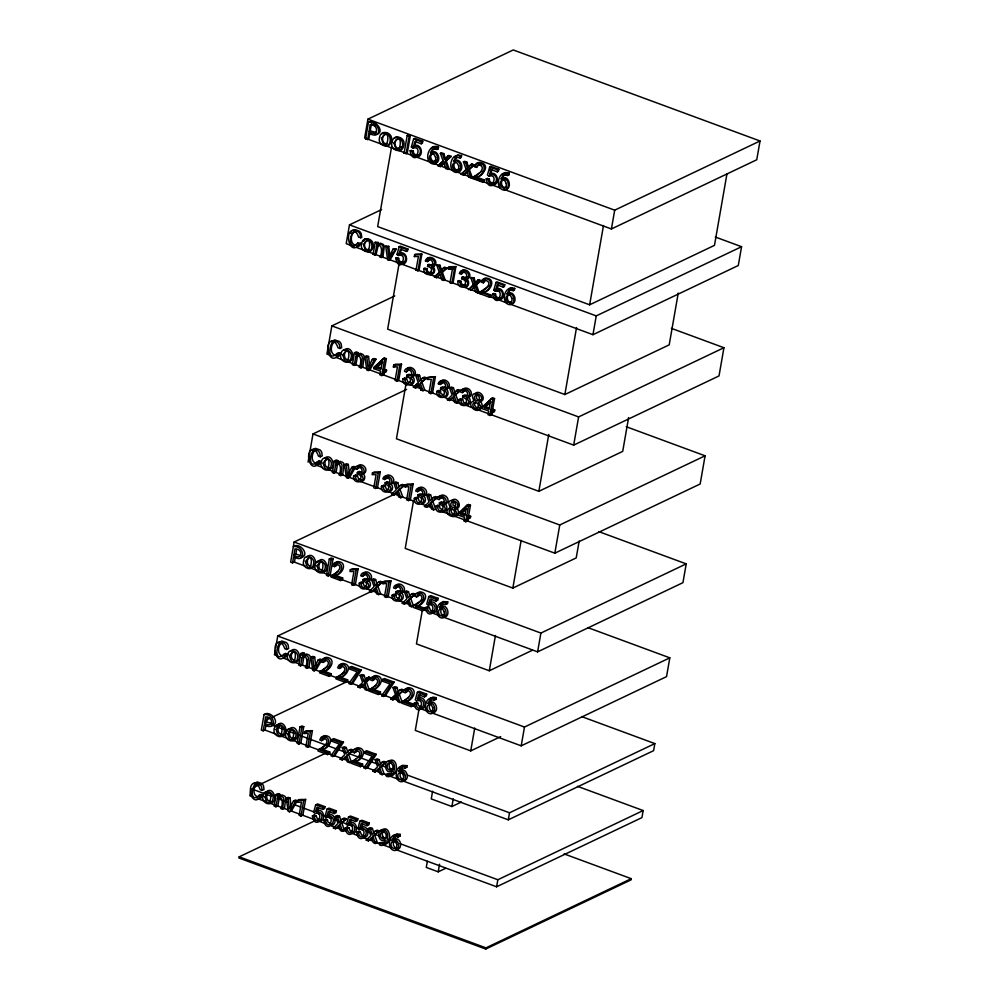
<?xml version="1.0" encoding="UTF-8"?>
<svg xmlns="http://www.w3.org/2000/svg" width="999" height="999" viewBox="0 0 999 999"><rect width="100%" height="100%" fill="white"/><g stroke="black" fill="none" stroke-linecap="round" stroke-linejoin="round"><path stroke-width="1.5" d="M361.376 479.645L358.579 478.858L357.405 475.749L355.482 476.66C356.68 486.063 366.034 475.362 357.105 474.026L357.38 472.415L359.303 471.503L361.875 472.24M367.033 586.763L364.235 585.976L363.062 582.854L361.139 583.766C362.337 593.181 371.69 582.479 362.762 581.143L363.037 579.52L364.96 578.608L368.506 579.133M389.185 489.91L386.388 489.123L385.214 486.001L383.291 486.913C384.49 496.328 393.843 485.626 384.915 484.29L385.189 482.679L387.113 481.755L389.685 482.505M399.375 598.938L396.303 597.215L395.904 594.979L393.981 595.891C395.179 605.294 404.533 594.592 395.604 593.256L395.879 591.645L397.802 590.734L401.348 591.246M411.188 382.567L407.829 381.943L406.618 378.733L404.895 379.558C406.118 389.26 415.771 378.221 406.556 376.848L406.855 375.174L408.579 374.35L412.237 374.887M422.04 502.022L419.23 501.236L418.057 498.126L416.133 499.038C417.332 508.441 426.685 497.739 417.757 496.403L418.044 494.792L419.955 493.881L423.514 494.405M431.968 272.228C429.832 273.951 426.348 271.241 426.985 268.694L425.874 269.218C427.11 278.971 436.8 267.882 427.547 266.496L427.847 264.822L428.958 264.298L431.618 265.06L433.354 264.173M442.982 510.002L439.91 508.279L439.51 506.031L437.587 506.955C438.786 516.358 448.139 505.656 439.21 504.32L439.485 502.709L441.408 501.785L443.981 502.534M444.068 395.317L440.909 393.544L440.497 391.221L438.761 392.045C439.997 401.748 449.637 390.721 440.434 389.335L440.721 387.674L442.457 386.85L446.116 387.387M465.984 284.777C463.848 286.501 460.364 283.791 461.001 281.243L459.89 281.768C461.126 291.521 470.816 280.432 461.563 279.046L461.863 277.372L462.974 276.848L465.634 277.61L467.382 276.723M467.182 403.221L463.823 402.609L462.624 399.388L460.889 400.212C462.112 409.915 471.765 398.876 462.562 397.502L462.849 395.841L464.585 395.005L468.244 395.554M262.088 790.409L261.638 786.962A5.37 4.471 64.5 0 0 259.715 784.34C244.206 775.461 250.437 811.238 261.114 796.041L263.024 795.129L261.114 794.417L259.203 795.341C246.703 807.005 253.758 771.041 260.177 789.709L262.088 790.409L264.011 789.497L263.561 786.051A5.37 4.471 64.5 0 0 261.638 783.428L257.168 781.942L253.946 783.853M286.688 649.45L286.238 646.003A5.37 4.471 64.5 0 0 284.315 643.381C268.806 634.502 275.037 670.279 285.714 655.082L287.637 654.17L285.714 653.458L283.803 654.37C271.303 666.046 278.371 630.082 284.777 648.738L286.688 649.45L288.611 648.538L288.162 645.092A5.37 4.471 64.5 0 0 286.238 642.469L281.768 640.971L278.546 642.894M320.317 456.805L319.855 453.359A5.37 4.471 64.5 0 0 317.932 450.736C302.422 441.845 308.654 477.634 319.33 462.437L321.253 461.513L319.343 460.814L317.42 461.725C304.92 473.389 311.988 437.437 318.406 456.093L320.317 456.805L322.24 455.881L321.778 452.447A5.37 4.471 64.5 0 0 319.855 449.812L315.397 448.326L312.163 450.249M339.935 348.489L339.473 344.942A5.532 4.608 64.5 0 0 337.487 342.232C321.491 333.079 327.922 369.98 338.923 354.308L340.659 353.471L338.686 352.747L336.95 353.571C324.063 365.609 331.356 328.521 337.974 347.764L339.935 348.489L341.67 347.664L341.208 344.118A5.532 4.608 64.5 0 0 339.223 341.408L334.615 339.872L331.281 341.845M360.651 238.024L360.177 234.465A5.557 4.633 64.5 0 0 358.179 231.743C342.12 222.54 348.576 259.603 359.628 243.868L360.739 243.331L357.642 243.132C344.705 255.22 352.023 217.969 358.666 237.3L361.763 237.5L361.288 233.928A5.557 4.633 64.5 0 0 359.29 231.206L355.482 229.67L352.485 230.482M312.425 815.871C314.772 832.092 330.457 812.499 315.734 811.338L316.92 807.254L322.752 809.402L324.675 808.491L324.987 806.655L317.595 803.933L315.684 804.844L313.586 812.349L314.985 813.298C324.563 810.876 317.27 828.221 314.161 816.508L312.425 815.871L314.348 814.959L316.084 815.596L317.345 818.755L320.067 819.38M314.323 815.971L314.348 814.959M323.813 820.079C326.161 836.288 341.845 816.695 327.135 815.546L328.309 811.45L334.141 813.611L336.064 812.686L336.388 810.863L328.996 808.129L327.073 809.053L324.987 816.558L326.373 817.494C335.951 815.072 328.659 832.429 325.549 820.716L323.813 820.079L325.736 819.168L327.472 819.804L328.009 822.14L330.944 823.7M325.724 820.179L325.736 819.168M345.267 827.996C347.615 844.205 363.299 824.612 348.576 823.463L349.762 819.367L355.594 821.515L357.517 820.604L357.842 818.78L350.449 816.046L348.526 816.957L346.428 824.462L347.827 825.411C357.405 822.989 350.112 840.346 347.003 828.633L345.267 827.996L347.19 827.072L348.926 827.721L350.187 830.868L352.922 831.493M347.177 828.084L347.19 827.072M356.668 832.192C359.003 848.413 374.687 828.82 359.977 827.659L361.151 823.576L366.995 825.723L368.906 824.812L369.23 822.976L361.838 820.254L359.915 821.166L357.829 828.671L359.228 829.62C368.793 827.197 361.513 844.542 358.404 832.829L356.668 832.192L358.591 831.28L360.314 831.917L361.588 835.077L364.31 835.701M395.766 258.129C398.201 274.925 414.448 254.633 399.2 253.434L400.424 249.201L406.468 251.423L407.58 250.899L407.917 249.001L400.249 246.179L399.138 246.703L396.978 254.483L398.426 255.457C408.341 252.947 400.786 270.916 397.565 258.791L395.766 258.129L398.676 258.266L399.225 260.689L401.061 262.113L403.309 261.9M396.865 258.641L396.89 257.605M410.139 150.749C412.662 168.194 429.533 147.115 413.698 145.879L414.972 141.483L421.241 143.794L422.402 143.244L422.752 141.271L414.797 138.337L413.636 138.898L411.388 146.965L412.887 147.977C423.189 145.379 415.347 164.036 412 151.448L410.139 150.749L413.161 150.886L413.736 153.409L415.634 154.895L417.969 154.67M411.276 151.299L411.301 150.2M414.11 703.346C416.458 719.567 432.142 699.974 417.42 698.813L418.606 694.73L424.438 696.877L426.361 695.966L426.673 694.13L419.28 691.408L417.37 692.319L415.272 699.824L416.67 700.774C426.248 698.351 418.956 715.696 415.846 703.995L414.11 703.346L416.034 702.434L417.769 703.071L418.294 705.419L421.241 706.98M416.009 703.446L416.034 702.434M425.574 607.554C427.922 623.776 443.606 604.183 428.896 603.021L430.07 598.938L435.901 601.086L437.824 600.174L438.149 598.339L430.756 595.616L428.833 596.528L426.748 604.033L428.134 604.982C437.712 602.559 430.419 619.904 427.31 608.191L425.574 607.554L427.497 606.643L429.233 607.28L430.507 610.439L433.229 611.063M486.201 178.821C488.723 196.254 505.594 175.187 489.76 173.938L491.033 169.543L497.302 171.853L498.464 171.304L498.813 169.331L490.859 166.408L489.697 166.958L487.45 175.025L488.948 176.049C499.25 173.439 491.408 192.095 488.061 179.508L486.201 178.821L489.223 178.958L489.797 181.468L491.695 182.954L494.03 182.73M487.337 179.358L487.362 178.259M500.149 297.627L497.902 297.839L496.078 296.416L495.529 293.993L492.619 293.856C495.042 310.652 511.288 290.359 496.041 289.161L497.265 284.927L498.376 284.39L497.152 288.636L496.041 289.161M493.706 294.38L493.731 293.331M357.405 475.749L355.557 475.062L353.634 475.974C352.098 485.477 368.781 482.43 360.976 474.55A4.333 3.609 64.5 0 0 363.511 472.939C366.583 467.682 356.556 462.162 355.057 468.643L356.893 469.318L359.852 466.72M355.482 476.024L355.557 475.062M363.062 582.854L361.213 582.18L359.29 583.091C357.754 592.594 374.438 589.535 366.633 581.655A4.333 3.609 64.5 0 0 369.168 580.044C372.24 574.8 362.212 569.268 360.714 575.749L362.55 576.423L365.509 573.826M361.139 583.129L361.213 582.18M385.214 486.001L383.366 485.327L381.456 486.238C379.92 495.741 396.603 492.682 388.786 484.802A4.333 3.609 64.5 0 0 391.321 483.191C394.393 477.947 384.365 472.415 382.867 478.896L384.702 479.57L387.674 476.973M383.291 486.276L383.366 485.327M406.618 378.733L404.72 378.022L402.984 378.858C401.398 388.648 418.606 385.502 410.552 377.372A4.471 3.721 64.5 0 0 413.174 375.711C416.333 370.292 405.994 364.598 404.458 371.278L406.343 371.978L409.153 369.418M404.632 379.008L404.72 378.022M395.904 594.979L394.056 594.293L392.145 595.204C390.609 604.707 407.292 601.66 399.475 593.781A4.333 3.609 64.5 0 0 402.01 592.17C405.082 586.913 395.055 581.393 393.556 587.874L395.392 588.548L398.364 585.951M393.981 595.254L394.056 594.293M426.985 268.694L423.963 268.519C422.377 278.359 439.647 275.2 431.568 267.033A4.483 3.734 64.5 0 0 434.19 265.372C437.375 259.927 426.985 254.208 425.437 260.914L427.335 261.613L429.533 259.34M424.987 268.981L425.075 267.982M418.057 498.126L416.221 497.44L414.298 498.351C412.762 507.854 429.445 504.807 421.628 496.928A4.333 3.609 64.5 0 0 424.163 495.317C427.235 490.059 417.207 484.54 415.709 491.021L417.545 491.695L420.517 489.098M416.133 498.401L416.221 497.44M440.497 391.221L438.598 390.522L436.863 391.346C435.277 401.148 452.485 398.002 444.43 389.872A4.471 3.721 64.5 0 0 447.04 388.211C450.212 382.792 439.872 377.098 438.324 383.778L440.222 384.478L443.032 381.918M438.511 391.508L438.598 390.522M439.51 506.031L437.662 505.357L435.751 506.268C434.215 515.771 450.899 512.712 443.081 504.845A4.333 3.609 64.5 0 0 445.616 503.221C448.688 497.977 438.661 492.457 437.162 498.926L438.998 499.6L441.97 497.015M437.587 506.306L437.662 505.357M461.001 281.243L457.979 281.069C456.393 290.909 473.676 287.749 465.584 279.583A4.483 3.734 64.5 0 0 468.206 277.922C471.391 272.477 461.001 266.758 459.453 273.464L461.351 274.163L463.548 271.89M459.016 281.531L459.09 280.544M462.624 399.388L460.714 398.688L458.991 399.513C457.405 409.315 474.612 406.156 466.558 398.039A4.471 3.721 64.5 0 0 469.168 396.378C472.34 390.959 461.988 385.264 460.452 391.945L462.337 392.644L465.147 390.085M277.685 796.64L277.884 795.167L279.807 794.255L279.608 795.728L277.685 796.64L280.232 795.916L282.63 796.965A3.122 2.597 64.5 0 1 283.841 798.85L282.555 809.215L280.731 808.541C283.067 805.831 283.291 794.255 277.397 798.526L275.961 806.78L274.126 806.106L276.149 794.53L278.072 793.606L279.807 794.255M302.285 655.681L302.485 654.208L304.408 653.284L304.208 654.77L302.285 655.681L304.832 654.957L307.23 656.006A3.122 2.597 64.5 0 1 308.441 657.891L307.155 668.256L305.332 667.582C307.667 664.859 307.892 653.296 301.998 657.567L300.562 665.821L298.726 665.147L300.749 653.558L302.672 652.647L304.408 653.284M335.914 463.037L336.101 461.55L338.024 460.639L337.837 462.125L335.914 463.037L338.449 462.3L340.859 463.361A3.122 2.597 64.5 0 1 342.07 465.247L340.784 475.611L338.948 474.937C341.283 472.215 341.521 460.651 335.627 464.922L334.19 473.176L332.355 472.502L334.378 460.914L336.288 460.002L338.024 460.639M356.031 354.92L356.231 353.396L357.954 352.572L357.754 354.096L356.031 354.92L358.641 354.17L361.126 355.257A3.222 2.672 64.5 0 1 362.375 357.205L361.051 367.894L359.153 367.195C361.563 364.398 361.8 352.472 355.731 356.868L354.245 365.384L352.347 364.685L354.433 352.734L356.168 351.91L357.954 352.572M376.798 244.48L376.998 242.957L378.109 242.42L377.909 243.956L376.798 244.48L379.433 243.731L381.918 244.817A3.234 2.685 64.5 0 1 383.166 246.778L381.843 257.517L379.945 256.805C382.367 253.996 382.605 242.02 376.498 246.441L375.012 254.995L373.114 254.295L375.199 242.295L378.109 242.42M314.635 820.916L239.186 856.842L238.973 858.016L485.739 949.05L631.068 879.857L631.268 878.683L564.11 853.908M251.074 788.711L249.837 795.753L252.759 796.827M271.828 725.549C280.319 723.638 272.44 712.237 265.959 713.611L264.036 714.522L261.326 730.119L263.224 730.818L265.147 729.907L265.946 725.324M275.2 650.461L274.45 654.795L277.36 655.868M275.712 647.564L277.722 636.001L372.752 590.759M394.742 494.118L294.131 542.02L290.634 562.137L292.545 562.837L294.455 561.925L295.254 557.342M308.067 462.15L312.987 433.953L406.605 389.385M394.73 295.941L331.843 325.886L326.923 354.071L329.845 355.157M381.618 209.565L349.475 224.862L346.203 243.656L352.035 245.816M503.359 189.111L611.413 228.971L756.743 159.778L760.027 140.984L513.261 49.95L367.932 119.143L364.647 137.937L500.449 188.037M367.62 139.76L368.756 133.192L369.917 132.642L368.768 139.211L365.572 139.011L368.494 122.24L369.655 121.691C376.998 120.192 386.051 134.341 374.825 134.365M263.224 730.818L264.285 724.712C277.048 732.404 275.687 713.348 264.036 714.522M264.585 723.039L265.647 716.907C274.263 716.508 272.889 729.42 264.585 723.039L266.496 722.115L272.39 723.463M292.545 562.837L293.606 556.73C306.368 564.423 305.007 545.379 293.356 546.553L295.279 545.629C301.748 544.255 309.64 555.669 301.136 557.567M293.893 555.057L294.967 548.926C303.571 548.526 302.21 561.438 293.893 555.057L295.816 554.145L301.198 555.656M370.229 124.8C379.483 124.363 378.009 138.249 369.081 131.393L370.229 124.8L371.378 124.251L375.174 125.649M266.496 722.115L267.307 717.532M295.816 554.145L296.616 549.55M369.081 131.393L370.229 130.832L371.378 124.251M391.496 147.303L377.659 226.598L589.635 304.807L714.472 245.367L726.985 173.689M280.607 796.653L279.32 797.614L277.884 805.868L275.961 806.78M305.207 655.694L303.921 656.655L302.485 664.909L300.562 665.821M338.836 463.049L337.55 464.011L336.101 472.265L334.19 473.176M358.791 355.057L357.467 356.044L355.981 364.56L354.245 365.384M378.221 245.304L376.123 254.458L375.012 254.995M307.155 668.256L309.078 667.344L310.364 656.98A3.122 2.597 64.5 0 0 309.153 655.094L306.755 654.033L304.208 654.77M340.784 475.611L342.707 474.7L343.981 464.335A3.122 2.597 64.5 0 0 342.782 462.437L340.372 461.388L337.837 462.125M300.012 726.885L297.14 743.331L298.976 744.005L300.886 743.094L303.758 726.648L301.935 725.973L300.012 726.885L301.835 727.559L303.758 726.648M329.32 558.903L326.461 575.349L328.284 576.023L330.207 575.112L333.079 558.666L331.243 557.991L329.32 558.903L331.156 559.577L333.079 558.666M298.976 744.005L301.835 727.559M328.284 576.023L331.156 559.577M404.096 153.222L407.18 135.527L408.341 134.977L410.314 135.702L407.217 153.396L404.096 153.222L405.257 152.672M333.529 576.236C340.834 575.374 345.954 563.261 336.238 562.499A4.908 4.083 64.5 0 0 333.878 563.448L332.679 565.946L334.503 566.62L335.264 564.897A2.822 2.348 64.5 0 1 336.688 564.26C344.83 566.396 335.264 574.912 331.281 575.611L331.031 577.035L340.484 580.531L342.407 579.607L342.682 577.996L335.439 575.324L333.529 576.236L340.771 578.908L342.682 577.996M304.245 733.466L304.558 731.668L306.481 730.756L312.4 730.669L309.665 746.328L307.742 747.24L305.894 746.565L308.204 733.366L304.245 733.466L306.169 732.554M406.069 153.946L409.153 136.264L410.314 135.702M338.037 571.378L333.204 574.7L332.954 576.123L335.652 577.122M322.053 672.027C329.358 671.166 334.49 659.053 324.775 658.291A4.908 4.083 64.5 0 0 322.415 659.24L321.203 661.738L323.039 662.412L323.801 660.689A2.822 2.348 64.5 0 1 325.224 660.064C333.366 662.2 323.788 670.716 319.817 671.415L319.568 672.839L329.021 676.323L330.944 675.411L331.218 673.788L323.976 671.116L322.053 672.027L329.295 674.7L331.218 673.788M297.814 800.436L297.502 802.234L301.448 802.135L299.151 815.334L300.986 816.021L302.909 815.109L305.644 799.437L299.737 799.525L297.814 800.436L303.721 800.349L305.644 799.437M307.742 747.24L310.477 731.58L312.4 730.669M381.818 375.562L382.48 371.828L384.203 371.004L383.554 374.737L381.818 375.562L379.92 374.85L380.569 371.128L373.801 368.619L374.013 367.42L384.353 357.917L386.363 358.653L384.503 369.33L382.767 370.154L384.627 359.478L386.363 358.653M359.016 473.114L359.303 471.503M340.484 580.531L340.771 578.908M300.986 816.021L303.721 800.349M399.088 263.686L387.662 329.158L564.86 394.53L669.205 344.855L678.246 293.082M421.241 143.794L421.59 141.821L422.752 141.271M329.021 676.323L329.295 674.7M329.795 752.035L327.872 752.946L320.629 750.274C327.934 749.412 333.054 737.299 323.339 736.525A4.908 4.083 64.5 0 0 320.979 737.474L319.78 739.972L321.603 740.659L322.365 738.935A2.822 2.348 64.5 0 1 323.801 738.298C331.93 740.434 322.365 748.95 318.381 749.65L318.132 751.073L327.585 754.557L329.508 753.646L329.795 752.035L322.552 749.362C329.845 748.501 334.977 736.375 325.262 735.614A4.908 4.083 64.5 0 0 322.902 736.563L321.953 738.074M384.54 372.59L384.827 370.916L386.563 370.092L386.276 371.765L384.54 372.59L382.48 371.828M350.299 569.742L349.987 571.54L353.933 571.44L351.636 584.64L353.471 585.314L355.394 584.403L358.129 568.743L352.222 568.831L350.299 569.742L356.206 569.655L358.129 568.743M406.468 251.423L406.793 249.538L407.917 249.001M320.055 750.162L320.304 748.738L327.497 743.693M345.716 680.756L338.474 678.096C345.779 677.222 350.911 665.109 341.183 664.347A4.908 4.083 64.5 0 0 338.836 665.297L337.625 667.794L339.46 668.468L340.209 666.745A2.822 2.348 64.5 0 1 341.646 666.121C349.787 668.256 340.209 676.773 336.238 677.472L335.989 678.895L345.442 682.379L345.716 680.756L347.64 679.844L347.352 681.468M372.452 472.889L372.14 474.687L376.086 474.587L373.788 487.787L375.636 488.461L377.547 487.549L380.282 471.89L374.375 471.978L372.452 472.889L378.359 472.802L380.282 471.89M353.471 585.314L356.206 569.655M337.899 677.971L338.149 676.548L344.193 672.402M393.381 366.945L393.706 365.085L395.442 364.26L401.536 364.173L398.713 380.332L396.99 381.156L395.08 380.444L397.465 366.833L393.381 366.945L395.117 366.121M414.323 256.556L414.647 254.695L415.759 254.158L421.878 254.071L419.056 270.292L417.932 270.829L416.021 270.117L418.419 256.456L414.323 256.556L415.434 256.031M327.585 754.557L327.872 752.946M331.818 739.535L331.531 741.158L339.335 744.043L330.944 755.806L332.867 756.518L334.79 755.594L343.481 742.207L333.728 738.611L331.818 739.535L341.558 743.131L343.481 742.207M375.636 488.461L378.359 472.802M437.025 149.438L437.337 147.627L438.499 147.078L438.186 148.888L437.025 149.438L434.528 148.926A5.345 4.446 64.5 0 0 431.993 149.987L430.457 152.859C438.062 147.003 442.869 163.574 433.966 163.399M396.99 381.156L399.8 364.997L401.536 364.173M322.752 809.402L323.064 807.567L324.987 806.655M417.932 270.829L420.766 254.608L421.878 254.071M364.672 580.232L364.96 578.608M349.662 667.344L349.375 668.968L357.192 671.852L348.801 683.616L350.711 684.327L352.635 683.416L361.338 670.029L351.586 666.433L349.662 667.344L359.415 670.941L361.338 670.029M341.558 743.131L332.867 756.518M386.838 483.379L387.113 481.755M406.094 383.479L396.441 438.773L538.848 491.308L622.714 451.386L628.608 417.582M334.141 813.611L334.465 811.775L336.388 810.863M359.415 670.941L350.711 684.327M345.791 757.354L342.257 759.977L340.135 759.19L344.767 754.67L342.257 747.652L344.38 748.426L345.991 753.521L349.113 750.174L351.024 749.262L353.171 750.049L348.663 754.482L351.261 761.675L350.974 763.199L360.427 766.683L362.35 765.771L362.637 764.148L355.394 761.475C362.699 760.614 367.819 748.501 358.104 747.727A4.908 4.083 64.5 0 0 355.744 748.688L355.207 749.35M382.829 583.653L383.141 581.855L385.065 580.943L390.971 580.856L388.236 596.528L386.326 597.439L384.478 596.753L386.775 583.553L382.829 583.653L384.752 582.742M352.897 762.274L353.147 760.851L355.569 759.19M460.102 157.942L460.414 156.144L461.575 155.582L461.263 157.392L460.102 157.942L457.604 157.442A5.345 4.446 64.5 0 0 455.069 158.491L453.534 161.376C461.138 155.519 465.946 172.09 457.043 171.915M404.982 486.813L405.294 485.002L407.217 484.09L413.136 484.003L410.402 499.675L408.479 500.586L406.63 499.9L408.941 486.7L404.982 486.813L406.905 485.889M386.326 597.439L389.048 581.768L390.971 580.856M370.754 690.097L371.004 688.673L375.836 685.351M427.584 377.585L427.26 379.445L431.331 379.333L428.958 392.944L430.856 393.643L432.592 392.819L435.414 376.673L427.584 377.585L435.414 376.673M360.427 766.683L360.714 765.059L362.637 764.148M448.339 269.106L448.663 267.245L449.775 266.708L455.894 266.621L453.071 282.842L451.96 283.379L450.049 282.667L452.435 269.006L453.546 268.469L448.339 269.106L452.435 269.006M364.66 751.648L364.373 753.271L372.177 756.156L363.786 767.919L365.709 768.631L367.632 767.719L376.323 754.332L366.583 750.736L364.66 751.648L374.413 755.244L376.323 754.332M408.479 500.586L411.213 484.915L413.136 484.003M355.594 821.515L355.919 819.692L357.842 818.78M378.284 694.492L378.559 692.881L380.482 691.97L380.207 693.581L378.284 694.492L368.831 691.008L369.081 689.585C373.052 688.885 382.629 680.369 374.488 678.234A2.822 2.348 64.5 0 0 373.064 678.87L372.302 680.581L370.467 679.907L371.678 677.409A4.908 4.083 64.5 0 1 374.038 676.46C383.753 677.222 378.621 689.347 371.316 690.209L378.559 692.881M430.856 393.643L433.678 377.497M413.524 500.761L405.219 548.389L512.837 588.086L576.211 557.917L579.17 541.021M382.505 679.457L382.23 681.093L390.035 683.965L381.643 695.741L383.566 696.44L385.489 695.529L394.18 682.142L384.428 678.546L382.505 679.457L392.257 683.066L394.18 682.142M451.96 283.379L454.782 267.158L455.894 266.621M472.827 178.571L473.089 177.048C477.372 176.286 487.662 167.133 478.908 164.835A3.034 2.522 64.5 0 0 477.372 165.509L476.56 167.37L474.587 166.633L475.886 163.948A5.282 4.396 64.5 0 1 478.421 162.924C488.873 163.749 483.366 176.786 475.499 177.71L483.291 180.582L484.453 180.032L484.153 181.781L482.992 182.33L472.827 178.571L473.976 178.022L474.25 176.498L479.657 172.765M374.413 755.244L365.709 768.631M366.995 825.723L367.307 823.888L369.23 822.976M462.687 278.521L462.974 276.848M392.257 683.066L383.566 696.44M482.992 182.33L483.291 180.582M385.939 774.312C385.239 779.008 394.318 776.086 393.756 771.89C394.755 768.468 395.229 763.823 391.833 761.563C383.117 756.817 383.716 775.536 392.045 771.053C391.483 778.046 379.545 773.438 391.958 773.551M387.562 775.074L387.862 773.401M397.302 696.428L392.957 699.912L390.821 699.125L395.467 694.605L392.957 687.574L395.08 688.361L396.69 693.456L399.8 690.109L401.723 689.185L403.858 689.984L399.35 694.417L401.948 701.61L401.673 703.121L411.126 706.618L413.049 705.694L413.336 704.083L406.081 701.41L404.17 702.322L411.413 704.994L413.336 704.083M403.596 702.21L403.846 700.786L408.678 697.464M379.183 843.094C378.484 847.789 387.562 844.867 387 840.659C387.999 837.249 388.474 832.592 385.09 830.344C376.361 825.599 376.96 844.317 385.289 839.822C384.74 846.827 372.789 842.207 385.202 842.332M497.302 171.853L497.652 169.892L498.813 169.331M422.34 610.139L416.446 643.893L489.285 670.766L532.18 650.349M422.589 610.814L422.877 609.203L424.8 608.291L424.513 609.902L422.589 610.814L413.136 607.33L413.386 605.906C417.37 605.207 426.935 596.69 418.806 594.555A2.822 2.348 64.5 0 0 417.37 595.192L416.62 596.915L414.785 596.228L415.984 593.731A4.908 4.083 64.5 0 1 418.344 592.782C428.072 593.543 422.939 605.669 415.634 606.53L422.877 609.203M479.732 293.631L479.995 292.145C484.115 291.421 494.018 282.605 485.601 280.394A2.922 2.435 64.5 0 0 484.115 281.044L483.329 282.829L481.431 282.13L482.679 279.545A5.082 4.233 64.5 0 1 485.127 278.559C495.192 279.345 489.885 291.908 482.317 292.794L489.81 295.567L490.934 295.03L490.634 296.703L489.522 297.24L479.732 293.631L480.844 293.094M411.126 706.618L411.413 704.994M507.679 175.499L508.004 173.689L509.153 173.139L508.841 174.95L507.679 175.499L505.182 175A5.345 4.446 64.5 0 0 502.647 176.049L501.123 178.921C509.49 172.652 513.324 191.671 503.571 189.186M404.845 768.256L405.132 766.57L407.055 765.659L406.768 767.332L404.845 768.256L402.522 767.781A4.97 4.133 64.5 0 0 400.162 768.755L398.738 771.44C405.869 764.772 411.688 780.656 402.847 780.831M435.901 601.086L436.226 599.25L438.149 598.339M489.522 297.24L489.81 295.567M419.018 709.115L415.297 730.419L470.741 750.873L500.674 736.625M398.089 837.025L398.389 835.351L400.299 834.427L400.012 836.113L398.089 837.025L395.766 836.563A4.97 4.133 64.5 0 0 393.406 837.537L391.983 840.209C398.926 836.638 401.673 850.948 394.168 850.524C385.626 848.688 389.585 831.318 398.389 835.351M424.438 696.877L424.762 695.054L426.673 694.13M470.467 505.244L468.543 506.156L466.733 516.508L468.656 515.596L470.467 505.244L468.519 504.52L466.595 505.432L458.241 513.848L458.042 515.022L464.61 517.445L463.986 521.066L465.821 521.74L467.744 520.829L468.169 518.419M445.554 604.47L445.841 602.797L447.764 601.885L447.477 603.558L445.554 604.47L443.231 604.008A4.97 4.133 64.5 0 0 440.871 604.982L439.448 607.654C447.315 600.486 452.26 618.843 442.569 616.795M494.542 398.564L492.807 399.388L490.946 410.065L492.682 409.24L494.542 398.564L492.532 397.827L482.192 407.33L481.98 408.541L488.761 411.039L488.099 414.772L490.01 415.472L491.733 414.647L492.17 412.15M503.309 287.15L503.646 285.264L504.757 284.727L504.42 286.626L503.309 287.15L497.265 284.927M434.09 700.274L434.378 698.588L436.301 697.677L436.001 699.35L434.09 700.274L431.768 699.799A4.97 4.133 64.5 0 0 429.408 700.786L427.984 703.458C435.114 696.79 440.934 712.674 432.092 712.861M465.821 521.74L466.458 518.119L468.456 518.856L470.379 517.944L470.654 516.333L468.656 515.596M468.456 518.856L468.743 517.245L470.654 516.333M490.01 415.472L490.659 411.738L492.395 410.914M513.299 290.672L513.611 288.923L514.722 288.399L514.41 290.135L513.299 290.672L510.901 290.185A5.145 4.283 64.5 0 0 508.454 291.196L506.98 293.968C513.748 288.748 518.856 302.56 511.301 304.171M492.719 412.5L493.007 410.826L494.742 410.002L494.455 411.675L492.719 412.5L490.659 411.738M432.592 791.233L431.256 798.913L451.91 806.53L461.363 802.035M427.335 861.325L426.273 867.432L438.224 871.84L445.267 868.493M438.224 871.84L439.56 864.21M451.91 806.53L453.246 798.85M470.741 750.873L474.725 728.046M489.285 670.766L495.442 635.476M512.837 588.086L521.141 540.471M538.848 491.308L548.763 434.478M564.86 394.53L576.548 327.535M589.635 304.807L603.483 225.499M485.739 949.05L485.951 947.876L631.268 878.683M496.603 886.787L497.839 879.744L643.169 810.551L641.932 817.607L496.603 886.787L395.854 849.625M508.291 819.829L509.527 812.786L654.845 743.593L653.621 750.649L508.291 819.829L401.698 780.506M521.203 745.828L524.487 727.035L669.817 657.841L666.533 676.635L521.203 745.828L432.142 712.974M537.612 651.86L540.896 633.066L686.213 563.873L682.941 582.667L537.612 651.86L442.707 616.845M554.832 553.184L559.752 524.987L705.082 455.806L700.162 483.991L554.832 553.184L454.083 516.008M573.688 445.117L578.608 416.92L723.938 347.727L719.018 375.924L573.688 445.117L477.322 409.565M592.969 334.69L596.241 315.896L741.57 246.703L738.286 265.509L592.969 334.69L509.74 303.983M611.413 228.971L614.697 210.177L760.027 140.984M425.437 260.914L426.548 260.389C428.096 253.671 438.486 259.39 435.302 264.835A4.483 3.734 64.5 0 1 432.679 266.508L431.568 267.033M489.735 170.442L490.859 166.408M492.619 293.856L494.405 294.518C497.627 306.656 505.182 288.674 495.267 291.184L493.818 290.209L495.979 282.43L497.102 281.905L504.757 284.727M413.698 145.879L414.86 145.33L416.121 140.934M399.2 253.434L400.312 252.909L401.536 248.664M489.76 173.938L490.921 173.389L492.182 168.993M315.734 811.338L317.657 810.426L318.444 807.704M327.135 815.546L329.046 814.635L329.832 811.9M348.576 823.463L350.499 822.539L351.286 819.817M359.977 827.659L361.9 826.747L362.687 824.025M428.896 603.021L430.806 602.11L431.593 599.388M417.42 698.813L419.343 697.901L420.129 695.179M360.714 765.059L353.471 762.387C360.776 761.525 365.909 749.412 356.181 748.651A4.908 4.083 64.5 0 0 353.821 749.6L352.622 752.097L354.458 752.771L355.207 751.048A2.822 2.348 64.5 0 1 356.643 750.424C365.397 753.333 353.534 761.937 349.338 762.587L347.215 761.8L345.492 756.555L342.257 759.977M404.17 702.322C411.476 701.46 416.595 689.347 406.88 688.586A4.908 4.083 64.5 0 0 404.52 689.535L403.321 692.032L405.144 692.707L405.906 690.983A2.822 2.348 64.5 0 1 407.342 690.346C416.096 693.269 404.233 701.86 400.025 702.522L397.914 701.735L396.191 696.49L398.114 695.579M431.618 152.31L433.154 149.438A5.345 4.446 64.5 0 1 435.689 148.376L438.186 148.888M454.695 160.827L456.218 157.942A5.345 4.446 64.5 0 1 456.968 157.38M502.272 178.371L503.808 175.499A5.345 4.446 64.5 0 1 506.343 174.45L508.841 174.95M508.091 293.431L509.565 290.659A5.145 4.283 64.5 0 1 512.012 289.648M441.371 606.743L442.794 604.07M400.661 770.516L402.085 767.844M429.907 702.534L431.331 699.862M476.598 395.229L476.548 398.539L478.234 399.962L480.182 399.875M453.059 501.998L453.022 505.219L455.669 506.78M427.335 261.613L428.421 259.877C431.193 258.729 433.891 262.213 432.242 264.71L430.507 265.597L427.847 264.822M356.893 469.318L357.942 467.632C360.627 466.521 363.224 469.892 361.638 472.302L359.952 473.151L357.38 472.415M406.343 371.978L407.417 370.242C410.189 369.106 412.874 372.577 411.238 375.062L409.503 375.936L406.855 375.174M384.702 479.57L385.751 477.897C388.436 476.785 391.034 480.144 389.448 482.554L387.762 483.416L385.189 482.679M461.351 274.163L462.437 272.427C465.222 271.278 467.907 274.762 466.258 277.26L464.523 278.147L461.863 277.372M362.55 576.423L363.599 574.75C366.283 573.638 368.881 576.997 367.295 579.408L365.609 580.269L363.037 579.52M440.222 384.478L441.296 382.742C444.068 381.593 446.753 385.065 445.104 387.55L443.381 388.436L440.721 387.674M417.545 491.695L418.593 490.01C421.278 488.898 423.888 492.27 422.29 494.68L420.616 495.529L418.044 494.792M462.337 392.644L463.424 390.909C466.196 389.76 468.868 393.231 467.232 395.716L465.497 396.603L462.849 395.841M395.392 588.548L396.441 586.863C399.125 585.751 401.723 589.123 400.137 591.533L398.451 592.382L395.879 591.645M438.998 499.6L440.047 497.927C442.732 496.815 445.329 500.187 443.743 502.584L442.058 503.446L439.485 502.709M360.739 243.331L359.103 246.116L356.406 247.053M340.659 353.471L339.697 355.519L337.337 357.08M321.253 461.513L319.668 464.21L316.021 464.985M287.637 654.17L286.688 656.156L284.403 657.667M263.024 795.129L261.438 797.814L258.841 798.713M337.962 354.283L338.686 352.747M318.631 462.3L319.343 460.814M285.015 654.944L285.714 653.458M260.414 795.903L261.114 794.417M334.852 564.035L335.801 562.524A4.908 4.083 64.5 0 1 338.162 561.575C347.877 562.337 342.744 574.462 335.439 575.324M339.81 665.883L340.746 664.385A4.908 4.083 64.5 0 1 343.107 663.436C354.033 664.76 346.029 677.747 338.474 678.096M372.652 677.996L373.052 677.172M405.494 690.122L405.894 689.285M460.801 272.053C463.511 266.596 472.165 272.427 469.318 277.385A4.483 3.734 64.5 0 1 466.695 279.058L465.584 279.583M385.027 477.122C387.637 471.865 395.991 477.485 393.244 482.28A4.333 3.609 64.5 0 1 390.709 483.891L388.786 484.802M440.297 382.068C442.994 376.648 451.61 382.442 448.776 387.387A4.471 3.721 64.5 0 1 446.166 389.048L444.43 389.872M362.862 573.975L363.249 573.251M462.425 390.234L462.812 389.485M417.869 489.248C420.479 483.978 428.833 489.61 426.086 494.405A4.333 3.609 64.5 0 1 423.551 496.016L421.628 496.928M439.323 497.152C441.933 491.895 450.287 497.527 447.54 502.31A4.333 3.609 64.5 0 1 445.005 503.921L443.081 504.845M395.716 586.101C398.326 580.831 406.68 586.463 403.933 591.246A4.333 3.609 64.5 0 1 401.398 592.869L399.475 593.781M388.861 257.13L393.219 248.938L396.266 249.126L390.197 259.653L389.073 260.177L387.637 259.653L385.701 246.166L388.761 246.353L389.972 256.606L388.861 257.13L387.637 246.878L385.701 246.166M390.696 255.245L392.145 252.51M372.365 359.353L368.032 367.52L366.82 357.305L364.885 356.593L366.808 370.017L368.256 370.554L369.98 369.73L376.036 359.24L374.101 358.529L372.365 359.353L374.3 360.065L376.036 359.24M349.475 474.338L347.552 475.249L351.76 467.332L353.683 466.421L355.557 467.107L349.687 477.272L347.764 478.184L346.366 477.672L344.505 464.66L346.428 463.736L348.301 464.435L349.313 472.914M318.144 659.977L313.936 667.894L312.762 657.991L310.889 657.305L312.749 670.317L314.148 670.841L316.071 669.917L321.928 659.752L320.055 659.065L318.144 659.977L320.017 660.664L321.928 659.752M293.544 800.936L289.335 808.853L288.162 798.95L286.288 798.263L288.149 811.275L289.548 811.8L291.471 810.888L297.327 800.711L295.454 800.024L293.544 800.936L295.417 801.635L297.327 800.711M350.449 233.291L351.323 231.656M380.994 831.255C389.098 821.74 394.031 843.481 384.203 844.505M363.249 241.421L364.985 239.148M317.62 562.474C324.625 551.773 332.779 574.113 321.004 571.94M276.735 726.186C283.728 715.484 291.883 737.824 280.12 735.651M265.459 793.281C272.452 782.592 280.607 804.919 268.843 802.759L280.507 807.067M389.073 260.177L395.154 249.65L396.266 249.126M368.256 370.554L374.3 360.065M347.764 478.184L353.634 468.019L355.557 467.107M314.148 670.841L320.017 660.664M289.548 811.8L295.417 801.635M400.749 147.303L401.161 146.578M308.354 558.154C306.456 560.764 306.98 566.321 311.026 566.221M440.209 604.532L443.106 601.573L447.764 601.885M399.5 768.306L402.397 765.346L407.055 765.659M337.187 563.985L336.426 565.709L334.503 566.62M325.711 659.777L324.962 661.5L323.039 662.412M342.133 665.834L341.383 667.557L339.46 668.468M374.975 677.946L374.225 679.67L372.302 680.581M454.732 509.115C465.846 502.31 442.857 494.53 450.412 507.504C438.012 514.597 463.561 523.064 454.732 509.115C463.873 508.653 457.367 494.917 451.473 500.686M449.625 508.391L450.299 507.48M436.276 160.052C433.516 164.335 429.195 157.992 431.143 154.857L432.617 153.646A3.684 3.072 64.5 0 1 433.591 153.484M458.566 169.58L459.353 168.569M476.461 164.123L477.047 163.399A5.282 4.396 64.5 0 1 479.582 162.375C491.433 163.923 483.091 176.461 475.499 177.71M323.788 658.99L324.338 658.329A4.908 4.083 64.5 0 1 326.698 657.379C336.413 658.141 331.281 670.254 323.976 671.116M417.37 593.493L417.907 592.819A4.908 4.083 64.5 0 1 420.267 591.87C431.193 593.194 423.189 606.193 415.634 606.53M474.95 393.868C479.52 388.361 487.587 399.55 480.294 401.623C483.678 403.933 482.255 410.764 477.634 409.59M406.818 368.831C410.289 364.672 417.432 370.292 414.897 374.887A4.471 3.721 64.5 0 1 412.287 376.548C415.884 378.696 414.223 385.651 409.677 384.515M357.592 466.146C360.951 462.112 367.882 467.557 365.434 472.015A4.333 3.609 64.5 0 1 362.899 473.638L360.976 474.55M446.353 161.126L449.138 168.856L447.977 169.405L445.192 161.676L451.198 156.356L448.888 155.507L447.739 156.056L444.38 159.665L442.657 154.183L440.372 153.346L443.069 160.889L438.086 165.759L440.372 166.608L444.143 163.287M448.888 155.507L445.542 159.116L443.806 153.634L441.533 152.785L440.372 153.346M468.081 170.879L464.597 174.563L463.449 175.112L461.151 174.276L466.146 169.405L463.449 161.85L465.721 162.7L467.457 168.169L470.804 164.573L471.965 164.023L474.263 164.872L468.269 170.192L471.053 177.922L472.215 177.372L469.418 169.643M467.457 168.169L471.965 164.023M440.309 274.55L436.688 277.747L434.478 276.935L439.285 272.24L436.688 264.972L438.886 265.784L440.547 271.066L443.781 267.595L447.102 267.882L441.321 273.002L444.006 280.444L445.129 279.92L442.432 272.465M440.547 271.066L444.892 267.058M314.448 450.786C311.363 454.27 310.801 463.374 317.22 463.274M476.461 285.015L479.145 292.47L478.034 292.994L475.337 285.552L481.131 280.432L477.797 280.145L474.562 283.616L472.902 278.334L470.704 277.522L473.301 284.79L468.494 289.485L471.815 289.76L475.162 286.214L470.704 290.297M476.486 282.218L478.908 279.608M422.015 382.492L424.687 389.91L422.952 390.734L420.279 383.316L426.66 377.922L424.45 377.098L422.714 377.922L419.505 381.381L417.844 376.123L415.659 375.324L418.244 382.567L413.461 387.225L415.659 388.037L419.892 384.565M453.758 397.065L449.525 400.537L447.327 399.725L452.122 395.067L449.525 387.824L451.723 388.623L453.384 393.881L456.593 390.422L458.329 389.598L460.527 390.409L454.145 395.816L456.83 403.234L458.553 402.397L455.881 394.992M456.718 391.333L458.329 389.598M400.137 489.647L402.722 496.84L400.811 497.752L398.214 490.559L404.645 485.214L402.497 484.428L400.574 485.339L397.465 488.698L395.854 483.603L393.731 482.817L396.241 489.835L391.608 494.355L393.731 495.142L398.077 491.67M432.979 501.773L435.576 508.953L433.653 509.877L431.056 502.684L437.487 497.34L435.352 496.54L433.429 497.465L430.307 500.811L428.696 495.716L426.573 494.93L429.083 501.96L424.45 506.481L426.573 507.267L430.919 503.783M375.924 588.511L371.578 591.995L369.443 591.208L374.088 586.688L371.578 579.67L373.701 580.444L375.312 585.551L378.421 582.192L380.344 581.281L382.48 582.067L376.061 587.412L378.646 594.605L380.569 593.693L377.972 586.5M422.502 599.949L411.501 606.73L408.903 599.537L415.334 594.18L413.186 593.394L411.276 594.305L408.154 597.664L406.543 592.569L404.42 591.783L406.93 598.813L402.297 603.334L404.42 604.12L407.954 601.485M364.46 684.315L360.115 687.787L357.979 687.012L362.625 682.479L360.115 675.461L362.225 676.248L363.836 681.343L366.958 677.984L368.881 677.072L371.016 677.859L364.585 683.216L367.182 690.396L371.004 688.673M366.795 679.308L368.881 677.072M381.506 766.595L384.103 773.788L382.18 774.7L379.583 767.519L386.014 762.162L383.878 761.375L381.955 762.287L378.833 765.646L377.222 760.551L375.112 759.764L377.61 766.782L372.977 771.303L375.1 772.09L379.458 768.618M339.86 825.274L335.514 828.758L333.379 827.971L338.012 823.451L335.514 816.42L337.625 817.207L339.235 822.302L342.357 818.955L344.28 818.031L346.416 818.83L339.985 824.175L342.582 831.368L344.505 830.444L341.908 823.263M374.75 835.376L377.347 842.569L375.424 843.481L372.839 836.288L379.258 830.943L377.123 830.157L375.199 831.068L372.09 834.415L370.479 829.32L368.356 828.546L370.866 835.564L366.221 840.084L368.356 840.871L371.89 838.248M346.029 350.999C343.169 353.534 344.18 360.814 348.888 359.677M326.461 459.115C323.688 461.575 324.663 468.631 329.233 467.52M320.404 561.913C317.632 564.373 318.606 571.428 323.177 570.317M292.844 651.773C290.334 654.183 290.746 660.414 295.03 660.351M279.52 725.624C276.735 728.084 277.722 735.139 282.292 734.028M291.084 729.894C287.937 732.392 289.797 740.359 294.393 737.949M268.232 792.731C265.459 795.179 266.433 802.247 271.004 801.136M440.372 166.608L443.856 162.924L445.704 168.569L447.977 169.405M463.449 175.112L466.92 171.428L468.768 177.085L471.053 177.922M436.688 277.747L440.035 274.201L441.82 279.633L444.006 280.444M415.659 388.037L418.993 384.515L420.766 389.922L422.952 390.734M449.525 400.537L452.859 397.003L454.645 402.422L456.83 403.234M393.731 495.142L396.965 491.72L398.688 496.978L400.811 497.752M426.573 507.267L429.807 503.846L431.531 509.09L433.653 509.877M371.578 591.995L374.812 588.573L376.536 593.831L378.646 594.605M404.42 604.12L407.654 600.699L409.378 605.943L411.501 606.73M360.115 687.787L365.259 683.453M392.957 699.912L396.191 696.49M375.1 772.09L378.334 768.668L380.057 773.925L382.18 774.7M335.514 828.758L338.748 825.336L340.459 830.581L342.582 831.368M368.356 840.871L371.591 837.449L373.314 842.694L375.424 843.481M431.231 148.514L432.267 147.44M454.308 157.018L457.942 154.945L461.575 155.582M501.898 174.575L505.531 172.502L509.153 173.139M429.545 699L432.929 697.077L436.301 697.677M393.544 835.763L396.928 833.828L400.299 834.427M376.236 367.744L382.242 361.576L380.869 369.455L376.236 367.744L382.717 362.075M484.415 407.654L490.422 401.486L489.048 409.365L484.415 407.654L490.909 401.985M460.402 514.173L466.233 508.179L464.897 515.821L460.402 514.173L466.933 508.553M475.724 401.723C472.752 403.921 475.749 409.041 479.12 407.604M452.222 508.291C449.338 510.427 452.235 515.384 455.507 514.01M384.353 357.917L374.013 367.42M492.532 397.827L482.192 407.33M468.519 504.52L458.241 513.848M388.399 761.3C397.477 755.132 399.55 774.762 390.959 775.736M489.348 285.614L479.995 292.145M387.849 145.579C392.619 141.721 389.922 131.643 383.104 132.817L382.005 133.841M369.618 251.423C374.213 247.702 371.616 237.987 365.047 239.123M445.192 161.676L451.198 156.356M468.269 170.192L474.263 164.872M441.321 273.002L447.102 267.882M475.337 285.552L481.131 280.432M420.279 383.316L426.66 377.922M454.145 395.816L460.527 390.409M398.214 490.559L404.645 485.214M431.056 502.684L437.487 497.34M376.061 587.412L382.48 582.067M408.903 599.537L415.334 594.18M364.585 683.216L371.016 677.859M400.025 702.522L397.44 695.329L403.858 689.984M349.338 762.587L346.74 755.394L353.171 750.049M379.583 767.519L386.014 762.162M339.985 824.175L346.416 818.83M372.839 836.288L379.258 830.943M394.455 138.424L395.479 137.425C402.335 136.139 405.094 146.304 400.287 150.175L398.826 150.325M343.906 350.262C351.448 343.281 357.492 361.001 348.089 361.675M324.4 458.404C331.693 451.623 337.612 468.856 328.459 469.468M306.768 556.93C314.086 550.149 319.942 567.345 310.826 567.994M290.771 651.048C298.089 644.28 303.946 661.463 294.83 662.112M289.023 729.17C297.252 721.79 302.123 742.269 291.696 739.922M438.086 165.759L443.231 161.314M461.151 174.276L467.295 168.856L466.146 169.405M471.528 287.075L474.413 284.265L473.301 284.79M418.057 383.604L413.461 387.225M361.75 684.278L357.979 687.012M396.453 694.592L390.821 699.125M480.744 172.028L481.98 171.066M359.19 756.705L360.339 755.818M322.939 669.667L327.772 666.345M463.349 388.886C467.257 385.951 473.176 391.221 470.904 395.554A4.471 3.721 64.5 0 1 469.355 396.965M363.761 572.664C367.557 569.83 373.301 574.937 371.091 579.133A4.333 3.609 64.5 0 1 368.556 580.744M371.316 690.209C378.871 689.872 386.875 676.872 375.961 675.549A4.908 4.083 64.5 0 0 373.601 676.498M406.081 701.41C413.386 700.549 418.519 688.423 408.803 687.662A4.908 4.083 64.5 0 0 406.443 688.611M400.237 147.864C394.767 150.724 392.957 140.022 397.877 138.636M384.815 134.228C381.081 136.401 382.055 144.892 387.212 143.644M334.328 341.97C329.97 344.992 329.882 356.293 337.038 355.107M256.893 783.965C252.909 786.9 252.41 797.002 258.991 796.877M506.156 187.138C502.647 189.123 500.536 183.604 501.798 180.919L503.271 179.708A3.684 3.072 64.5 0 1 505.244 179.745M377.909 243.956L380.544 243.194L383.029 244.293A3.234 2.685 64.5 0 1 384.29 246.254L382.954 256.98L381.843 257.517M357.754 354.096L360.377 353.346L362.862 354.433A3.222 2.672 64.5 0 1 364.098 356.381L362.787 367.07L361.051 367.894M279.608 795.728L282.155 794.992L284.553 796.053A3.122 2.597 64.5 0 1 285.764 797.939L284.478 808.303L282.555 809.215M384.091 830.594C381.006 832.279 382.093 839.023 386.201 837.886M508.716 288.748L511.226 287.774L514.722 288.399M455.681 162.15L454.22 163.361C453.234 165.959 454.545 170.829 458.066 169.892M442.295 607.991L440.921 609.115L440.821 612.474L441.808 614.46L444.006 615.322M430.831 703.783L429.458 704.907L429.358 708.266L430.831 710.664L433.042 710.976M401.586 771.765L400.212 772.889L400.112 776.248L401.099 778.233L403.296 779.095M394.83 840.534L393.469 841.658L393.356 845.029L394.83 847.427L397.053 847.726M430.457 152.859C437.924 149.013 440.884 164.41 432.817 163.961C423.027 161.438 428.646 142.557 438.499 147.078M453.534 161.376C460.989 157.53 463.948 172.914 455.881 172.465C446.69 170.479 450.949 151.798 460.414 156.144M501.123 178.921C508.578 175.087 511.538 190.472 503.471 190.022C494.28 188.037 498.538 169.355 508.004 173.689M506.98 293.968C514.16 290.259 517.007 305.082 509.24 304.645C500.399 302.734 504.495 284.752 513.611 288.923M439.448 607.654C446.378 604.083 449.138 618.393 441.633 617.981C433.091 616.133 437.05 598.763 445.841 602.797M427.984 703.458C434.915 699.874 437.662 714.185 430.169 713.773C421.628 711.925 425.574 694.555 434.378 698.588M398.738 771.44C405.669 767.856 408.416 782.167 400.924 781.755C392.382 779.907 396.341 762.537 405.132 766.57M365.572 139.011L366.72 138.461M411.388 146.965L412.55 146.416M412.887 147.977L414.048 147.427M412 151.448L413.161 150.886M442.657 154.183L443.806 153.634M463.449 161.85L464.597 161.301L466.883 162.138L468.618 167.62M465.721 162.7L466.883 162.138M474.587 166.633L475.749 166.084M476.56 167.37L478.533 164.96A3.034 2.522 64.5 0 1 479.495 164.373M468.768 177.085L469.93 176.536M473.089 177.048L474.25 176.498M488.948 176.049L490.709 175.225M488.061 179.508L489.223 178.958M376.498 246.441L377.61 245.916M387.637 246.878L388.761 246.353M373.114 254.295L374.225 253.758M379.945 256.805L381.056 256.281M396.978 254.483L398.089 253.946M387.637 259.653L390.197 259.653M398.426 255.457L401.036 254.545M397.565 258.791L398.676 258.266M416.021 270.117L417.145 269.593M427.547 266.496L428.658 265.971M436.688 264.972L439.997 265.247L441.658 270.529M438.886 265.784L439.997 265.247M439.285 272.24L440.397 271.716L434.478 276.935M441.82 279.633L445.129 279.92M459.453 273.464L460.564 272.939M450.049 282.667L453.071 282.842M470.704 277.522L474.013 277.797L475.686 283.079M472.902 278.334L474.013 277.797M481.431 282.13L483.791 279.008A5.082 4.233 64.5 0 1 486.238 278.034C496.303 278.821 490.996 291.371 483.429 292.27L490.934 295.03M468.494 289.485L469.605 288.948M483.329 282.829L485.227 280.519A2.922 2.435 64.5 0 1 485.651 280.17M493.818 290.209L494.93 289.673M355.731 356.868L357.467 356.044M495.267 291.184L499.013 290.534M494.405 294.518L495.529 293.993M364.885 356.593L366.621 355.769L368.556 356.481L369.767 366.695M366.82 357.305L368.556 356.481M373.801 368.619L375.537 367.794M406.556 376.848L408.291 376.024M415.659 375.324L417.395 374.5L419.58 375.299L421.241 380.557M417.844 376.123L419.58 375.299M420.766 389.922L422.502 389.098M438.324 383.778L440.059 382.954L441.945 383.653M449.525 387.824L451.261 387L453.446 387.799L455.107 393.057L453.384 393.881M451.723 388.623L453.446 387.799M447.327 399.725L449.063 398.901M466.558 398.039L468.281 397.215C471.89 399.35 470.217 406.306 465.671 405.182L471.478 407.405M335.627 464.922L337.55 464.011M344.505 464.66L346.378 465.347L348.301 464.435M393.731 482.817L395.654 481.905L397.777 482.679L398.976 486.501M395.854 483.603L397.777 482.679M391.608 494.355L393.519 493.444M426.573 494.93L428.496 494.018L430.619 494.805L432.23 499.9M428.696 495.716L430.619 494.805M424.45 506.481L426.373 505.556M331.281 575.611L333.204 574.7M351.636 584.64L353.559 583.728M366.633 581.655L368.556 580.744C372.04 582.817 370.429 589.572 366.021 588.473M371.578 579.67L373.501 578.758L375.624 579.532L377.235 584.627L375.312 585.551M373.701 580.444L375.624 579.532M369.443 591.208L371.366 590.297M404.42 591.783L406.343 590.871L408.466 591.658L410.077 596.753M406.543 592.569L408.466 591.658M402.297 603.334L404.208 602.409M416.62 596.915L418.531 595.991L419.293 594.28A2.822 2.348 64.5 0 1 419.705 593.93M301.998 657.567L303.921 656.655M310.889 657.305L312.812 656.393L314.685 657.08L315.684 665.571M312.762 657.991L314.685 657.08M428.134 604.982L430.619 603.821M427.31 608.191L429.233 607.28M319.817 671.415L321.74 670.491M336.238 677.472L338.149 676.548M265.559 720.416L269.742 718.418M272.54 717.095L348.002 681.168M360.115 675.461L362.038 674.55L364.148 675.324L365.759 680.431L363.836 681.343M362.225 676.248L364.148 675.324M392.957 687.574L394.88 686.663L397.003 687.449L398.613 692.544L396.69 693.456M395.08 688.361L397.003 687.449M381.643 695.741L383.566 694.817M397.44 695.329L399.35 694.417M405.144 692.707L407.068 691.795L407.829 690.072A2.822 2.348 64.5 0 1 408.241 689.735M401.923 701.698L403.846 700.786M321.603 740.659L323.526 739.735L324.288 738.024A2.822 2.348 64.5 0 1 324.7 737.674M416.67 700.774L418.593 699.862M318.381 749.65L320.304 748.738M415.846 703.995L417.769 703.071M253.871 787.374L326.536 752.784M342.257 747.652L344.18 746.728L346.303 747.514L347.914 752.609M344.38 748.426L346.303 747.514M346.74 755.394L348.663 754.482M340.135 759.19L342.045 758.278M354.458 752.771L356.368 751.86L357.13 750.137A2.822 2.348 64.5 0 1 357.542 749.799M351.223 761.775L353.147 760.851M277.397 798.526L279.32 797.614M286.288 798.263L288.212 797.352L290.085 798.039L291.246 807.941M288.162 798.95L290.085 798.039M375.112 759.764L377.023 758.853L379.145 759.627L380.756 764.722M377.222 760.551L379.145 759.627M372.977 771.303L374.9 770.391M314.161 816.508L316.084 815.596M326.373 817.494L328.296 816.583M325.549 820.716L327.472 819.804M335.514 816.42L337.425 815.509L339.548 816.295L341.159 821.39L339.235 822.302M337.625 817.207L339.548 816.295M333.379 827.971L335.302 827.06M347.827 825.411L349.75 824.5M347.003 828.633L348.926 827.721M359.228 829.62L361.139 828.708M358.404 832.829L360.314 831.917M368.356 828.546L370.279 827.622L372.39 828.408L374.001 833.503M370.479 829.32L372.39 828.408M366.221 840.084L368.144 839.172M445.367 397.015C448.813 396.091 448.963 390.859 446.166 389.048M357.105 244.967C349.5 246.528 349.613 232.093 356.006 231.568M369.006 249.55C363.574 251.011 362.899 240.547 367.932 240.309M391.358 761.663C387.637 762.699 388.648 770.341 392.944 769.105M282.242 642.794C277.497 644.755 276.798 655.294 282.992 655.956M432.33 147.303L437.337 147.627M397.003 849.662C403.584 848.463 400.337 836.001 393.906 839.297L395.329 836.625A4.97 4.133 64.5 0 1 396.815 835.776M417.457 157.018C424.038 155.807 421.69 143.769 414.86 145.33M402.822 264.161C409.153 262.999 406.893 251.398 400.312 252.909M421.765 708.778C427.884 707.654 425.686 696.453 419.343 697.901M331.468 825.499C337.587 824.375 335.402 813.174 329.046 814.635M364.31 837.612C370.429 836.5 368.244 825.299 361.9 826.747M465.022 287.15C469.118 287.15 469.855 280.994 466.695 279.058M389.086 491.708C393.044 491.708 393.756 485.764 390.709 483.891M421.928 503.821C425.899 503.821 426.61 497.889 423.551 496.016M443.381 511.738C447.34 511.738 448.052 505.806 445.005 503.921M399.775 600.674C403.733 600.674 404.445 594.742 401.398 592.869M454.982 516.033C459.028 516.058 459.478 510.227 456.655 508.204M387.774 145.604L384.877 145.392M369.543 251.448L366.758 251.236M376.024 132.467L370.229 130.832M490.921 173.389C498.301 171.591 500.049 185.589 492.495 185.002M497.152 288.636C504.258 286.9 505.944 300.374 498.676 299.812M430.806 602.11C437.674 600.436 439.298 613.448 432.28 612.911M317.657 810.426C324.513 808.753 326.149 821.765 319.131 821.228M350.499 822.539C357.355 820.866 358.991 833.878 351.973 833.341L357.892 835.614M414.647 254.695L420.766 254.608M448.663 267.245L454.782 267.158M393.706 365.085L399.8 364.997M405.294 485.002L411.213 484.915M383.141 581.855L389.048 581.768M304.558 731.668L310.477 731.58M392.382 770.816L390.559 770.629M510.826 302.31C507.629 302.41 506.868 298.289 507.629 295.879L509.053 294.717A3.546 2.96 64.5 0 1 509.989 294.555M397.689 835.639L400.012 836.113M360.364 481.356C364.772 482.455 366.383 475.711 362.899 473.638M480.069 164.286L481.418 164.535M446.103 603.159L447.477 603.558M434.64 698.963L436.001 699.35M405.394 766.932L406.768 767.332M429.033 274.213C433.853 276.636 436.85 269.018 432.679 266.508M715.284 237.013L741.57 246.703M367.932 119.143L614.697 210.177M407.18 135.527L409.153 136.264M368.494 122.24C380.894 121.516 383.004 141.084 368.756 133.192M413.636 138.898L421.59 141.821M489.697 166.958L497.652 169.892M447.739 156.056L450.037 156.905M470.804 164.573L473.114 165.422M476.66 177.16L484.453 180.032M439.235 165.21L441.533 166.046M462.312 173.714L464.597 174.563M476.885 179.096L484.153 181.781M671.378 328.334L723.938 347.727M349.475 224.862L596.241 315.896M399.138 246.703L406.793 249.538M495.979 282.43L503.646 285.264M426.548 260.389L428.446 261.089M375.199 242.295L376.998 242.957M393.219 248.938L395.154 249.65M443.781 267.595L445.991 268.406M477.797 280.145L480.007 280.956M357.642 243.132L359.628 243.868M423.963 268.519L425.874 269.218M457.979 281.069L459.89 281.768M356.418 247.427L426.511 273.289M429.433 274.363L460.089 285.677M464.473 287.287L481.993 293.756M489.298 296.453L506.818 302.909M478.034 292.994L475.836 292.183L474.05 286.75M626.236 426.71L705.082 455.806M331.843 325.886L578.608 416.92M382.617 358.741L384.627 359.478M490.796 398.651L492.807 399.388M354.433 352.734L356.231 353.396M422.714 377.922L424.925 378.746M456.593 390.422L458.803 391.233M377.972 366.92L381.443 368.206M384.503 369.33L386.563 370.092M486.151 406.83L489.622 408.116M492.682 409.24L494.742 410.002M382.767 370.154L384.827 370.916M490.946 410.065L493.007 410.826M336.95 353.571L338.923 354.308M402.984 378.858L404.895 379.558M436.863 391.346L438.761 392.045M458.991 399.513L460.889 400.212M368.544 369.193L369.98 369.73M381.655 374.026L383.554 374.737M430.694 392.12L432.592 392.819M489.835 413.948L491.733 414.647M335.689 357.305L342.994 360.002M348.826 362.162L405.781 383.166M410.152 384.777L420.379 388.549M424.762 390.172L439.36 395.554M443.743 397.165L461.263 403.633M598.613 531.555L686.213 563.873M312.987 433.953L559.752 524.987M466.595 505.432L468.543 506.156M384.79 477.984L386.625 478.658M417.632 490.097L419.468 490.771M334.378 460.914L336.101 461.55M351.76 467.332L353.634 468.019M400.574 485.339L402.722 486.126M433.429 497.465L435.564 498.251M462.325 513.261L465.696 514.497M466.733 516.508L468.743 517.245M317.42 461.725L319.33 462.437M353.634 475.974L355.482 476.66M381.456 486.238L383.291 486.913M414.298 498.351L416.133 499.038M435.751 506.268L437.587 506.955M340.871 474.026L342.707 474.7M375.711 486.875L377.547 487.549M315.372 464.835L322.665 467.532M328.509 469.692L354.795 479.383M360.627 481.543L373.776 486.388M376.698 487.462L382.53 489.622M388.374 491.77L398.601 495.541M401.511 496.628L414.66 501.473M421.953 504.158L432.18 507.929M442.395 511.7L449.7 514.398M588.049 627.684L669.817 657.841M294.131 542.02L540.896 633.066M428.833 596.528L436.226 599.25M378.421 582.192L380.569 582.979M411.276 594.305L413.411 595.104M359.29 583.091L361.139 583.766M392.145 595.204L393.981 595.891M417.557 605.619L424.8 608.291M293.768 561.9L305.444 566.208M309.827 567.819L317.133 570.516M321.503 572.127L334.653 576.985M340.497 579.133L360.939 586.675M366.77 588.836L376.998 592.607M379.92 593.681L393.057 598.526M398.901 600.686L409.115 604.457M423.713 609.84L426.635 610.913M432.48 613.074L439.785 615.759M581.843 716.658L654.845 743.593M277.722 636.001L524.487 727.035M417.37 692.319L424.762 695.054M300.749 653.558L302.485 654.208M366.958 677.984L369.093 678.783M399.8 690.109L401.948 690.896M283.803 654.37L285.714 655.082M340.397 677.172L347.64 679.844M373.239 689.298L380.482 691.97M307.242 666.67L309.078 667.344M314.673 669.405L316.071 669.917M350.711 682.704L352.635 683.416M283.204 658.029L289.048 660.177M294.892 662.337L299.263 663.948M302.185 665.034L321.166 672.027M328.471 674.725L337.225 677.959M345.991 681.193L364.972 688.186M367.894 689.273L372.277 690.883M379.57 693.581L398.551 700.586M411.7 705.431L414.622 706.505M420.454 708.666L427.759 711.35M367.182 690.396L365.06 689.622L363.349 684.365M577.459 786.313L643.169 810.551M349.113 750.174L351.248 750.961M381.955 762.287L384.091 763.074M271.516 724.987L294.88 733.603M297.802 734.677L335.764 748.688M338.686 749.762L344.53 751.922M348.913 753.533L376.648 763.773M382.492 765.921L385.414 766.995M389.797 768.618L392.707 769.692M400.012 772.389L404.395 774M407.317 775.074L509.527 812.786M307.817 745.641L309.665 746.328M264.448 729.869L276.136 734.19M280.507 735.801L287.812 738.498M292.195 740.109L318.469 749.812M328.696 753.583L331.618 754.657M334.54 755.731L347.677 760.576M362.275 765.971L379.795 772.427M382.717 773.513L385.639 774.587M388.561 775.661L398.788 779.432M315.684 804.844L323.064 807.567M327.073 809.053L334.465 811.775M348.526 816.957L355.919 819.692M359.915 821.166L367.307 823.888M276.149 794.53L277.884 795.167M342.357 818.955L344.493 819.742M375.199 831.068L377.347 831.855M252.535 789.247L271.516 796.253M278.821 798.938L281.73 800.024M284.653 801.098L287.575 802.172M294.88 804.869L300.724 807.017M303.634 808.104L313.861 811.875M316.783 812.949L319.705 814.023M322.615 815.097L331.381 818.331M334.303 819.417L338.686 821.028M341.608 822.102L351.823 825.873M356.206 827.497L363.499 830.181M366.421 831.268L370.804 832.879M375.187 834.49L379.57 836.113M382.492 837.187L385.402 838.261M388.324 839.347L397.09 842.569M400.012 843.656L497.839 879.744M259.203 795.341L261.114 796.041M257.143 798.451L265.909 801.685M283.429 808.141L287.812 809.764M290.721 810.838L315.547 819.992M318.469 821.078L325.774 823.763M331.606 825.923L346.216 831.305M363.736 837.774L372.49 841.008M375.412 842.082L379.795 843.693M382.717 844.779L391.483 848.001M239.186 856.842L485.951 947.876M490.422 184.253L491.383 184.69M414.36 156.194L415.322 156.631M496.678 299.088L497.602 299.513M352.909 245.991L354.146 246.591M454.945 171.129L455.981 171.628M464.11 279.046L465.409 279.745M410.826 598.626L413.424 605.806M366.508 682.292L369.106 689.485M346.378 465.347L347.552 475.249M454.707 511.85L453.583 514.922C450.324 516.308 447.415 511.338 450.299 509.215L453.509 509.752L454.707 511.85M478.533 405.269L477.385 408.429C474.013 409.865 471.016 404.745 473.988 402.547L477.31 403.097L478.533 405.269M455.631 504.607L455.257 506.755L453.758 507.692C451.011 507.779 449.65 503.896 451.785 502.247L453.658 502.172A2.735 2.273 64.5 0 1 455.631 504.607M479.495 397.789L479.108 400.012L477.559 400.974C474.725 401.074 473.326 397.065 475.524 395.367L477.46 395.279A2.822 2.348 64.5 0 1 479.495 397.789M480.444 405.994C480.182 417.095 463.761 404.233 474.113 400.786C466.308 387.4 490.034 395.417 478.558 402.447L480.444 405.994M396.828 844.517C397.652 851.91 388.698 847.801 391.546 842.582L392.907 841.458A3.434 2.847 64.5 0 1 395.304 841.745L396.828 844.517M403.571 775.736C404.395 783.129 395.454 779.02 398.289 773.8L399.662 772.677A3.434 2.847 64.5 0 1 402.06 772.976L403.571 775.736M435.664 157.492C436.551 165.434 426.923 161.026 429.982 155.407L431.456 154.196A3.684 3.072 64.5 0 1 434.028 154.52L435.664 157.492M458.741 166.009C459.627 173.951 450 169.53 453.059 163.911L454.533 162.7A3.684 3.072 64.5 0 1 457.105 163.024L458.741 166.009M432.817 707.767C433.641 715.147 424.7 711.038 427.535 705.818L428.908 704.695A3.434 2.847 64.5 0 1 431.306 704.994L432.817 707.767M444.28 611.962C445.117 619.355 436.163 615.247 439.011 610.027L440.372 608.903A3.434 2.847 64.5 0 1 442.769 609.203L444.28 611.962M506.318 183.554C507.205 191.508 497.589 187.088 500.649 181.468L502.11 180.257A3.684 3.072 64.5 0 1 504.695 180.582L506.318 183.554M511.988 298.426C512.849 306.081 503.571 301.823 506.518 296.416L507.942 295.254A3.546 2.96 64.5 0 1 510.414 295.554L511.988 298.426M380.507 834.165C379.233 837.287 383.441 840.858 385.676 837.711C388.286 833.69 381.518 828.109 380.507 834.165M387.25 765.384C385.989 768.518 390.184 772.077 392.42 768.93C395.042 764.922 388.274 759.327 387.25 765.384M264.897 796.678C269.867 816.083 275.1 782.055 264.897 796.678M276.186 729.57C281.144 748.975 286.388 714.947 276.186 729.57M289.498 655.719C294.468 675.124 299.7 641.096 289.498 655.719M287.749 733.84C292.719 753.246 297.952 719.218 287.749 733.84M305.494 561.588C310.464 580.993 315.696 546.977 305.494 561.588M317.07 565.859C322.04 585.264 327.272 551.248 317.07 565.859M323.127 463.074C328.084 482.467 333.329 448.451 323.127 463.074M342.832 354.957C347.952 374.962 353.359 339.885 342.832 354.957M363.549 244.518C368.693 264.623 374.126 229.383 363.549 244.518M381.556 138.424C386.888 159.291 392.52 122.69 381.556 138.424M393.993 143.007C399.338 163.886 404.97 127.285 393.993 143.007M263.074 795.903C260.514 802.534 271.953 807.854 272.839 799.462C275.412 792.806 263.973 787.474 263.074 795.903M274.35 728.795C271.803 735.426 283.229 740.746 284.116 732.354C286.688 725.699 275.262 720.366 274.35 728.795M287.675 654.944C285.127 661.575 296.553 666.895 297.44 658.491C300.012 651.847 288.586 646.515 287.675 654.944M303.671 560.814C301.111 567.444 312.55 572.777 313.436 564.373C316.009 557.717 304.57 552.397 303.671 560.814M285.926 733.066C283.379 739.697 294.805 745.017 295.692 736.625C298.264 729.969 286.825 724.637 285.926 733.066M321.303 462.287C318.743 468.931 330.182 474.25 331.069 465.846C333.629 459.203 322.202 453.871 321.303 462.287M315.247 565.084C312.687 571.715 324.126 577.035 325.012 568.643C327.572 561.987 316.146 556.655 315.247 565.084M340.959 354.158C338.324 361.001 350.112 366.483 351.024 357.829C353.671 350.961 341.883 345.467 340.959 354.158M361.663 243.719C359.003 251.486 371.89 255.719 372.889 246.865C375.562 239.086 362.687 234.84 361.663 243.719M379.583 137.587C376.823 145.654 390.197 150.05 391.246 140.859C394.031 132.767 380.656 128.371 379.583 137.587M392.033 142.17C389.273 150.25 402.647 154.645 403.696 145.454C406.468 137.363 393.094 132.954 392.033 142.17"/></g></svg>
